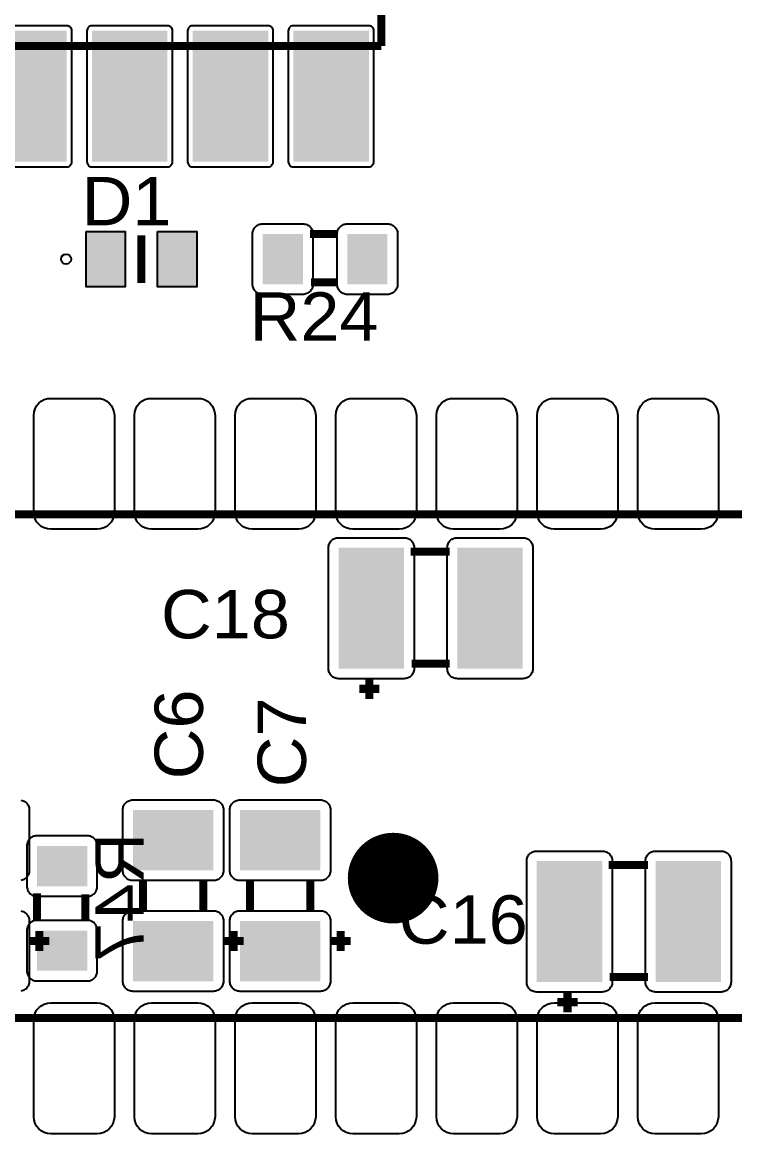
# Model space of a CAD drawing. Header units: inches. Extents: x 18.7 to 39.4, y 4.3 to 20.5.
# Drawn here: x 28.683 to 29.617, y 10.553 to 12.01 of the extents above; entities that cross this region are included whole.
import ezdxf

# ---------------------------------------------------------------- set-up
doc = ezdxf.new("R2010")
doc.units = ezdxf.units.IN
doc.header["$MEASUREMENT"] = 0
doc.styles.get("Standard").update_dxf_attribs({"font": 'arial.ttf'})

# ---------------------------------------------------------------- blocks, each defined once
blk = doc.blocks.new('RPAD')
blk.add_trace([(-0.5, -0.5), (-0.5, 0.5), (0.5, -0.5), (0.5, 0.5)])
blk = doc.blocks.new('EPAD')
at = {"const_width": 0.5}
blk.add_lwpolyline([(-0.25, 0, 1), (0.25, 0, 1)], format="xyb", close=True, dxfattribs=at)
blk = doc.blocks.new('NextionControlV4')
for points, const_width in [([(43.3608, 15.0212), (43.3608, 14.8212)], 0.008), ([(43.3608, 15.0212), (43.3608, 14.8212)], 0.008), ([(43.3608, 15.0212), (43.3608, 14.8212)], 0.008), ([(43.3608, 14.8212), (42.5608, 14.8212)], 0.008), ([(43.3608, 14.8212), (42.5608, 14.8212)], 0.008), ([(43.3608, 14.8212), (42.5608, 14.8212)], 0.008), ([(43.1224, 14.6332), (43.1224, 14.586)], 0.00787), ([(43.1224, 14.6332), (43.1224, 14.586)], 0.00787), ([(43.1224, 14.6332), (43.1224, 14.586)], 0.00787), ([(43.3178, 14.6346), (43.2898, 14.6346)], 0.008), ([(43.3178, 14.6346), (43.2898, 14.6346)], 0.008), ([(43.3178, 14.6346), (43.2898, 14.6346)], 0.008), ([(43.3178, 14.5866), (43.2908, 14.5866)], 0.008), ([(43.3178, 14.5866), (43.2908, 14.5866)], 0.008), ([(43.3178, 14.5866), (43.2908, 14.5866)], 0.008), ([(42.5055, 14.3564), (44.5055, 14.3564)], 0.008), ([(42.5055, 14.3564), (44.5055, 14.3564)], 0.008), ([(42.5055, 14.3564), (44.5055, 14.3564)], 0.008), ([(43.4287, 14.3191), (43.3897, 14.3191)], 0.008), ([(43.4287, 14.3191), (43.3897, 14.3191)], 0.008), ([(43.4287, 14.3191), (43.3897, 14.3191)], 0.008), ([(43.4287, 14.2081), (43.3907, 14.2081)], 0.008), ([(43.4287, 14.2081), (43.3907, 14.2081)], 0.008), ([(43.4287, 14.2081), (43.3907, 14.2081)], 0.008), ([(43.3487, 14.1931), (43.3487, 14.1731)], 0.008), ([(43.3487, 14.1931), (43.3487, 14.1731)], 0.008), ([(43.3487, 14.1931), (43.3487, 14.1731)], 0.008), ([(43.3587, 14.1831), (43.3387, 14.1831)], 0.008), ([(43.3587, 14.1831), (43.3387, 14.1831)], 0.008), ([(43.3587, 14.1831), (43.3387, 14.1831)], 0.008), ([(43.6256, 14.0081), (43.5866, 14.0081)], 0.008), ([(43.6256, 14.0081), (43.5866, 14.0081)], 0.008), ([(43.6256, 14.0081), (43.5866, 14.0081)], 0.008), ([(43.1239, 13.9928), (43.1239, 13.9628)], 0.008), ([(43.1239, 13.9928), (43.1239, 13.9628)], 0.008), ([(43.1239, 13.9928), (43.1239, 13.9628)], 0.008), ([(43.1839, 13.9928), (43.1839, 13.9628)], 0.008), ([(43.1839, 13.9928), (43.1839, 13.9628)], 0.008), ([(43.1839, 13.9928), (43.1839, 13.9628)], 0.008), ([(43.2302, 13.9928), (43.2302, 13.9628)], 0.008), ([(43.2302, 13.9928), (43.2302, 13.9628)], 0.008), ([(43.2302, 13.9928), (43.2302, 13.9628)], 0.008), ([(43.2902, 13.9928), (43.2902, 13.9628)], 0.008), ([(43.2902, 13.9928), (43.2902, 13.9628)], 0.008), ([(43.2902, 13.9928), (43.2902, 13.9628)], 0.008), ([(43.0186, 13.9522), (43.0186, 13.9802)], 0.008), ([(43.0186, 13.9522), (43.0186, 13.9802)], 0.008), ([(43.0186, 13.9522), (43.0186, 13.9802)], 0.008), ([(43.0666, 13.9522), (43.0666, 13.9792)], 0.008), ([(43.0666, 13.9522), (43.0666, 13.9792)], 0.008), ([(43.0666, 13.9522), (43.0666, 13.9792)], 0.008), ([(43.021, 13.9428), (43.021, 13.9228)], 0.008), ([(43.021, 13.9428), (43.021, 13.9228)], 0.008), ([(43.021, 13.9428), (43.021, 13.9228)], 0.008), ([(43.2139, 13.9428), (43.2139, 13.9228)], 0.008), ([(43.2139, 13.9428), (43.2139, 13.9228)], 0.008), ([(43.2139, 13.9428), (43.2139, 13.9228)], 0.008), ([(43.3202, 13.9428), (43.3202, 13.9228)], 0.008), ([(43.3202, 13.9428), (43.3202, 13.9228)], 0.008), ([(43.3202, 13.9428), (43.3202, 13.9228)], 0.008), ([(43.031, 13.9328), (43.011, 13.9328)], 0.008), ([(43.031, 13.9328), (43.011, 13.9328)], 0.008), ([(43.031, 13.9328), (43.011, 13.9328)], 0.008), ([(43.2239, 13.9328), (43.2039, 13.9328)], 0.008), ([(43.2239, 13.9328), (43.2039, 13.9328)], 0.008), ([(43.2239, 13.9328), (43.2039, 13.9328)], 0.008), ([(43.3302, 13.9328), (43.3102, 13.9328)], 0.008), ([(43.3302, 13.9328), (43.3102, 13.9328)], 0.008), ([(43.3302, 13.9328), (43.3102, 13.9328)], 0.008), ([(43.6256, 13.8971), (43.5876, 13.8971)], 0.008), ([(43.6256, 13.8971), (43.5876, 13.8971)], 0.008), ([(43.6256, 13.8971), (43.5876, 13.8971)], 0.008), ([(43.5456, 13.8821), (43.5456, 13.8621)], 0.008), ([(43.5456, 13.8821), (43.5456, 13.8621)], 0.008), ([(43.5456, 13.8821), (43.5456, 13.8621)], 0.008), ([(43.5556, 13.8721), (43.5356, 13.8721)], 0.008), ([(43.5556, 13.8721), (43.5356, 13.8721)], 0.008), ([(43.5556, 13.8721), (43.5356, 13.8721)], 0.008), ([(42.5055, 13.8564), (44.5055, 13.8564)], 0.008), ([(42.5055, 13.8564), (44.5055, 13.8564)], 0.008), ([(42.5055, 13.8564), (44.5055, 13.8564)], 0.008)]:
    blk.add_lwpolyline(points, dxfattribs=dict(const_width=const_width))
for points in [[(42.9733, 14.7012), (43.0483, 14.7012), (43.0493, 14.7013), (43.0502, 14.7016), (43.0511, 14.702), (43.0518, 14.7027), (43.0524, 14.7034), (43.0529, 14.7042), (43.0532, 14.7052), (43.0533, 14.7062), (43.0533, 14.8362), (43.0532, 14.8372), (43.0529, 14.8382), (43.0524, 14.839), (43.0518, 14.8398), (43.0511, 14.8404), (43.0502, 14.8408), (43.0493, 14.8411), (43.0483, 14.8412), (42.9733, 14.8412)], [(43.003, 14.0726), (43.004, 14.0724), (43.0049, 14.072), (43.0058, 14.0716), (43.0066, 14.0711), (43.0074, 14.0706), (43.0081, 14.0699), (43.0087, 14.0692), (43.0093, 14.0685), (43.0098, 14.0676), (43.0102, 14.0668), (43.0105, 14.0658), (43.0108, 14.0649), (43.0109, 14.0639), (43.011, 14.0628), (43.011, 14.0628), (43.011, 14.0028), (43.0109, 14.0018), (43.0108, 14.0008), (43.0105, 13.9998), (43.0102, 13.9989), (43.0098, 13.998), (43.0093, 13.9972), (43.0087, 13.9964), (43.0081, 13.9957), (43.0074, 13.9951), (43.0066, 13.9945), (43.0058, 13.994), (43.0049, 13.9936), (43.004, 13.9933), (43.003, 13.993)], [(43.003, 13.9626), (43.004, 13.9624), (43.0049, 13.962), (43.0058, 13.9616), (43.0066, 13.9611), (43.0074, 13.9606), (43.0081, 13.9599), (43.0087, 13.9592), (43.0093, 13.9585), (43.0098, 13.9576), (43.0102, 13.9568), (43.0105, 13.9558), (43.0108, 13.9549), (43.0109, 13.9539), (43.011, 13.9528), (43.011, 13.9528), (43.011, 13.8928), (43.0109, 13.8918), (43.0108, 13.8908), (43.0105, 13.8898), (43.0102, 13.8889), (43.0098, 13.888), (43.0093, 13.8872), (43.0087, 13.8864), (43.0081, 13.8857), (43.0074, 13.8851), (43.0066, 13.8845), (43.0058, 13.884), (43.0049, 13.8836), (43.004, 13.8833), (43.003, 13.883)]]:
    blk.add_lwpolyline(points)
for points in [[(43.0733, 14.7012), (43.1483, 14.7012), (43.1493, 14.7013), (43.1502, 14.7016), (43.1511, 14.702), (43.1518, 14.7027), (43.1524, 14.7034), (43.1529, 14.7042), (43.1532, 14.7052), (43.1533, 14.7062), (43.1533, 14.8362), (43.1532, 14.8372), (43.1529, 14.8382), (43.1524, 14.839), (43.1518, 14.8398), (43.1511, 14.8404), (43.1502, 14.8408), (43.1493, 14.8411), (43.1483, 14.8412), (43.0733, 14.8412), (43.0722, 14.8411), (43.0713, 14.8408), (43.0705, 14.8404), (43.0697, 14.8398), (43.0691, 14.839), (43.0687, 14.8382), (43.0684, 14.8372), (43.0683, 14.8362), (43.0683, 14.7062), (43.0684, 14.7052), (43.0687, 14.7042), (43.0691, 14.7034), (43.0697, 14.7027), (43.0705, 14.702), (43.0713, 14.7016), (43.0722, 14.7013), (43.0733, 14.7012)], [(43.1733, 14.7012), (43.2483, 14.7012), (43.2493, 14.7013), (43.2502, 14.7016), (43.2511, 14.702), (43.2518, 14.7027), (43.2524, 14.7034), (43.2529, 14.7042), (43.2532, 14.7052), (43.2533, 14.7062), (43.2533, 14.8362), (43.2532, 14.8372), (43.2529, 14.8382), (43.2524, 14.839), (43.2518, 14.8398), (43.2511, 14.8404), (43.2502, 14.8408), (43.2493, 14.8411), (43.2483, 14.8412), (43.1733, 14.8412), (43.1722, 14.8411), (43.1713, 14.8408), (43.1705, 14.8404), (43.1697, 14.8398), (43.1691, 14.839), (43.1687, 14.8382), (43.1684, 14.8372), (43.1683, 14.8362), (43.1683, 14.7062), (43.1684, 14.7052), (43.1687, 14.7042), (43.1691, 14.7034), (43.1697, 14.7027), (43.1705, 14.702), (43.1713, 14.7016), (43.1722, 14.7013), (43.1733, 14.7012)], [(43.2733, 14.7012), (43.3483, 14.7012), (43.3493, 14.7013), (43.3502, 14.7016), (43.3511, 14.702), (43.3518, 14.7027), (43.3524, 14.7034), (43.3529, 14.7042), (43.3532, 14.7052), (43.3533, 14.7062), (43.3533, 14.8362), (43.3532, 14.8372), (43.3529, 14.8382), (43.3524, 14.839), (43.3518, 14.8398), (43.3511, 14.8404), (43.3502, 14.8408), (43.3493, 14.8411), (43.3483, 14.8412), (43.2733, 14.8412), (43.2722, 14.8411), (43.2713, 14.8408), (43.2705, 14.8404), (43.2697, 14.8398), (43.2691, 14.839), (43.2687, 14.8382), (43.2684, 14.8372), (43.2683, 14.8362), (43.2683, 14.7062), (43.2684, 14.7052), (43.2687, 14.7042), (43.2691, 14.7034), (43.2697, 14.7027), (43.2705, 14.702), (43.2713, 14.7016), (43.2722, 14.7013), (43.2733, 14.7012)], [(43.2828, 14.5746), (43.2428, 14.5746), (43.2418, 14.5746), (43.2407, 14.5748), (43.2398, 14.575), (43.2389, 14.5754), (43.238, 14.5758), (43.2372, 14.5763), (43.2364, 14.5768), (43.2357, 14.5775), (43.235, 14.5782), (43.2345, 14.579), (43.234, 14.5798), (43.2336, 14.5807), (43.2332, 14.5816), (43.233, 14.5825), (43.2328, 14.5836), (43.2328, 14.5846), (43.2328, 14.6346), (43.2328, 14.6356), (43.233, 14.6366), (43.2332, 14.6376), (43.2336, 14.6385), (43.234, 14.6394), (43.2345, 14.6402), (43.235, 14.641), (43.2357, 14.6417), (43.2364, 14.6423), (43.2372, 14.6429), (43.238, 14.6434), (43.2389, 14.6438), (43.2398, 14.6442), (43.2407, 14.6444), (43.2418, 14.6445), (43.2428, 14.6446), (43.2828, 14.6446), (43.2838, 14.6445), (43.2848, 14.6444), (43.2858, 14.6442), (43.2867, 14.6438), (43.2876, 14.6434), (43.2884, 14.6429), (43.2892, 14.6423), (43.2899, 14.6417), (43.2905, 14.641), (43.2911, 14.6402), (43.2916, 14.6394), (43.292, 14.6385), (43.2924, 14.6376), (43.2926, 14.6366), (43.2927, 14.6356), (43.2928, 14.6346), (43.2928, 14.5846), (43.2927, 14.5836), (43.2926, 14.5825), (43.2924, 14.5816), (43.292, 14.5807), (43.2916, 14.5798), (43.2911, 14.579), (43.2905, 14.5782), (43.2899, 14.5775), (43.2892, 14.5768), (43.2884, 14.5763), (43.2876, 14.5758), (43.2867, 14.5754), (43.2858, 14.575), (43.2848, 14.5748), (43.2838, 14.5746), (43.2828, 14.5746)], [(43.3668, 14.5746), (43.3268, 14.5746), (43.3258, 14.5746), (43.3247, 14.5748), (43.3238, 14.575), (43.3229, 14.5754), (43.322, 14.5758), (43.3212, 14.5763), (43.3204, 14.5768), (43.3197, 14.5775), (43.319, 14.5782), (43.3185, 14.579), (43.318, 14.5798), (43.3176, 14.5807), (43.3172, 14.5816), (43.317, 14.5825), (43.3168, 14.5836), (43.3168, 14.5846), (43.3168, 14.6346), (43.3168, 14.6356), (43.317, 14.6366), (43.3172, 14.6376), (43.3176, 14.6385), (43.318, 14.6394), (43.3185, 14.6402), (43.319, 14.641), (43.3197, 14.6417), (43.3204, 14.6423), (43.3212, 14.6429), (43.322, 14.6434), (43.3229, 14.6438), (43.3238, 14.6442), (43.3247, 14.6444), (43.3258, 14.6445), (43.3268, 14.6446), (43.3668, 14.6446), (43.3678, 14.6445), (43.3688, 14.6444), (43.3698, 14.6442), (43.3707, 14.6438), (43.3716, 14.6434), (43.3724, 14.6429), (43.3732, 14.6423), (43.3739, 14.6417), (43.3745, 14.641), (43.3751, 14.6402), (43.3756, 14.6394), (43.376, 14.6385), (43.3764, 14.6376), (43.3766, 14.6366), (43.3767, 14.6356), (43.3768, 14.6346), (43.3768, 14.5846), (43.3767, 14.5836), (43.3766, 14.5825), (43.3764, 14.5816), (43.376, 14.5807), (43.3756, 14.5798), (43.3751, 14.579), (43.3745, 14.5782), (43.3739, 14.5775), (43.3732, 14.5768), (43.3724, 14.5763), (43.3716, 14.5758), (43.3707, 14.5754), (43.3698, 14.575), (43.3688, 14.5748), (43.3678, 14.5746), (43.3668, 14.5746)], [(43.0674, 14.6371), (43.1064, 14.6371), (43.1064, 14.5821), (43.0674, 14.5821), (43.0674, 14.6371)], [(43.1383, 14.6371), (43.1773, 14.6371), (43.1773, 14.5821), (43.1383, 14.5821), (43.1383, 14.6371)], [(43.0785, 14.3414), (43.0325, 14.3414), (43.029, 14.3418), (43.0258, 14.3428), (43.0229, 14.3443), (43.0204, 14.3464), (43.0183, 14.3489), (43.0168, 14.3518), (43.0158, 14.355), (43.0155, 14.3584), (43.0155, 14.4544), (43.0158, 14.4579), (43.0168, 14.4611), (43.0183, 14.464), (43.0204, 14.4665), (43.0229, 14.4686), (43.0258, 14.4701), (43.029, 14.4711), (43.0325, 14.4714), (43.0785, 14.4714), (43.0819, 14.4711), (43.0851, 14.4701), (43.088, 14.4686), (43.0905, 14.4665), (43.0926, 14.464), (43.0941, 14.4611), (43.0951, 14.4579), (43.0955, 14.4544), (43.0955, 14.3584), (43.0951, 14.355), (43.0941, 14.3518), (43.0926, 14.3489), (43.0905, 14.3464), (43.088, 14.3443), (43.0851, 14.3428), (43.0819, 14.3418), (43.0785, 14.3414)], [(43.1785, 14.3414), (43.1325, 14.3414), (43.129, 14.3418), (43.1258, 14.3428), (43.1229, 14.3443), (43.1204, 14.3464), (43.1183, 14.3489), (43.1168, 14.3518), (43.1158, 14.355), (43.1155, 14.3584), (43.1155, 14.4544), (43.1158, 14.4579), (43.1168, 14.4611), (43.1183, 14.464), (43.1204, 14.4665), (43.1229, 14.4686), (43.1258, 14.4701), (43.129, 14.4711), (43.1325, 14.4714), (43.1785, 14.4714), (43.1819, 14.4711), (43.1851, 14.4701), (43.188, 14.4686), (43.1905, 14.4665), (43.1926, 14.464), (43.1941, 14.4611), (43.1951, 14.4579), (43.1955, 14.4544), (43.1955, 14.3584), (43.1951, 14.355), (43.1941, 14.3518), (43.1926, 14.3489), (43.1905, 14.3464), (43.188, 14.3443), (43.1851, 14.3428), (43.1819, 14.3418), (43.1785, 14.3414)], [(43.2785, 14.3414), (43.2325, 14.3414), (43.229, 14.3418), (43.2258, 14.3428), (43.2229, 14.3443), (43.2204, 14.3464), (43.2183, 14.3489), (43.2168, 14.3518), (43.2158, 14.355), (43.2155, 14.3584), (43.2155, 14.4544), (43.2158, 14.4579), (43.2168, 14.4611), (43.2183, 14.464), (43.2204, 14.4665), (43.2229, 14.4686), (43.2258, 14.4701), (43.229, 14.4711), (43.2325, 14.4714), (43.2785, 14.4714), (43.2819, 14.4711), (43.2851, 14.4701), (43.288, 14.4686), (43.2905, 14.4665), (43.2926, 14.464), (43.2941, 14.4611), (43.2951, 14.4579), (43.2955, 14.4544), (43.2955, 14.3584), (43.2951, 14.355), (43.2941, 14.3518), (43.2926, 14.3489), (43.2905, 14.3464), (43.288, 14.3443), (43.2851, 14.3428), (43.2819, 14.3418), (43.2785, 14.3414)], [(43.3785, 14.3414), (43.3325, 14.3414), (43.329, 14.3418), (43.3258, 14.3428), (43.3229, 14.3443), (43.3204, 14.3464), (43.3183, 14.3489), (43.3168, 14.3518), (43.3158, 14.355), (43.3155, 14.3584), (43.3155, 14.4544), (43.3158, 14.4579), (43.3168, 14.4611), (43.3183, 14.464), (43.3204, 14.4665), (43.3229, 14.4686), (43.3258, 14.4701), (43.329, 14.4711), (43.3325, 14.4714), (43.3785, 14.4714), (43.3819, 14.4711), (43.3851, 14.4701), (43.388, 14.4686), (43.3905, 14.4665), (43.3926, 14.464), (43.3941, 14.4611), (43.3951, 14.4579), (43.3955, 14.4544), (43.3955, 14.3584), (43.3951, 14.355), (43.3941, 14.3518), (43.3926, 14.3489), (43.3905, 14.3464), (43.388, 14.3443), (43.3851, 14.3428), (43.3819, 14.3418), (43.3785, 14.3414)], [(43.4785, 14.3414), (43.4325, 14.3414), (43.429, 14.3418), (43.4258, 14.3428), (43.4229, 14.3443), (43.4204, 14.3464), (43.4183, 14.3489), (43.4168, 14.3518), (43.4158, 14.355), (43.4155, 14.3584), (43.4155, 14.4544), (43.4158, 14.4579), (43.4168, 14.4611), (43.4183, 14.464), (43.4204, 14.4665), (43.4229, 14.4686), (43.4258, 14.4701), (43.429, 14.4711), (43.4325, 14.4714), (43.4785, 14.4714), (43.4819, 14.4711), (43.4851, 14.4701), (43.488, 14.4686), (43.4905, 14.4665), (43.4926, 14.464), (43.4941, 14.4611), (43.4951, 14.4579), (43.4955, 14.4544), (43.4955, 14.3584), (43.4951, 14.355), (43.4941, 14.3518), (43.4926, 14.3489), (43.4905, 14.3464), (43.488, 14.3443), (43.4851, 14.3428), (43.4819, 14.3418), (43.4785, 14.3414)], [(43.5785, 14.3414), (43.5325, 14.3414), (43.529, 14.3418), (43.5258, 14.3428), (43.5229, 14.3443), (43.5204, 14.3464), (43.5183, 14.3489), (43.5168, 14.3518), (43.5158, 14.355), (43.5155, 14.3584), (43.5155, 14.4544), (43.5158, 14.4579), (43.5168, 14.4611), (43.5183, 14.464), (43.5204, 14.4665), (43.5229, 14.4686), (43.5258, 14.4701), (43.529, 14.4711), (43.5325, 14.4714), (43.5785, 14.4714), (43.5819, 14.4711), (43.5851, 14.4701), (43.588, 14.4686), (43.5905, 14.4665), (43.5926, 14.464), (43.5941, 14.4611), (43.5951, 14.4579), (43.5955, 14.4544), (43.5955, 14.3584), (43.5951, 14.355), (43.5941, 14.3518), (43.5926, 14.3489), (43.5905, 14.3464), (43.588, 14.3443), (43.5851, 14.3428), (43.5819, 14.3418), (43.5785, 14.3414)], [(43.6785, 14.3414), (43.6325, 14.3414), (43.629, 14.3418), (43.6258, 14.3428), (43.6229, 14.3443), (43.6204, 14.3464), (43.6183, 14.3489), (43.6168, 14.3518), (43.6158, 14.355), (43.6155, 14.3584), (43.6155, 14.4544), (43.6158, 14.4579), (43.6168, 14.4611), (43.6183, 14.464), (43.6204, 14.4665), (43.6229, 14.4686), (43.6258, 14.4701), (43.629, 14.4711), (43.6325, 14.4714), (43.6785, 14.4714), (43.6819, 14.4711), (43.6851, 14.4701), (43.688, 14.4686), (43.6905, 14.4665), (43.6926, 14.464), (43.6941, 14.4611), (43.6951, 14.4579), (43.6955, 14.4544), (43.6955, 14.3584), (43.6951, 14.355), (43.6941, 14.3518), (43.6926, 14.3489), (43.6905, 14.3464), (43.688, 14.3443), (43.6851, 14.3428), (43.6819, 14.3418), (43.6785, 14.3414)], [(43.3832, 14.1931), (43.3182, 14.1931), (43.3172, 14.1932), (43.3162, 14.1933), (43.3152, 14.1936), (43.3143, 14.1939), (43.3134, 14.1943), (43.3126, 14.1948), (43.3118, 14.1954), (43.3111, 14.196), (43.3105, 14.1967), (43.3099, 14.1975), (43.3094, 14.1983), (43.309, 14.1992), (43.3087, 14.2001), (43.3084, 14.2011), (43.3083, 14.2021), (43.3082, 14.2031), (43.3082, 14.3231), (43.3083, 14.3242), (43.3084, 14.3252), (43.3087, 14.3261), (43.309, 14.3271), (43.3094, 14.3279), (43.3099, 14.3288), (43.3105, 14.3295), (43.3111, 14.3302), (43.3118, 14.3309), (43.3126, 14.3315), (43.3134, 14.3319), (43.3143, 14.3324), (43.3152, 14.3327), (43.3162, 14.3329), (43.3172, 14.3331), (43.3182, 14.3331), (43.3832, 14.3331), (43.3843, 14.3331), (43.3853, 14.3329), (43.3862, 14.3327), (43.3872, 14.3324), (43.388, 14.3319), (43.3889, 14.3315), (43.3896, 14.3309), (43.3903, 14.3302), (43.391, 14.3295), (43.3915, 14.3288), (43.392, 14.3279), (43.3925, 14.3271), (43.3928, 14.3261), (43.393, 14.3252), (43.3932, 14.3242), (43.3932, 14.3231), (43.3932, 14.2031), (43.3932, 14.2021), (43.393, 14.2011), (43.3928, 14.2001), (43.3925, 14.1992), (43.392, 14.1983), (43.3915, 14.1975), (43.391, 14.1967), (43.3903, 14.196), (43.3896, 14.1954), (43.3889, 14.1948), (43.388, 14.1943), (43.3872, 14.1939), (43.3862, 14.1936), (43.3853, 14.1933), (43.3843, 14.1932), (43.3832, 14.1931)], [(43.5012, 14.1931), (43.4362, 14.1931), (43.4352, 14.1932), (43.4342, 14.1933), (43.4332, 14.1936), (43.4323, 14.1939), (43.4314, 14.1943), (43.4306, 14.1948), (43.4298, 14.1954), (43.4291, 14.196), (43.4285, 14.1967), (43.4279, 14.1975), (43.4274, 14.1983), (43.427, 14.1992), (43.4267, 14.2001), (43.4264, 14.2011), (43.4263, 14.2021), (43.4262, 14.2031), (43.4262, 14.3231), (43.4263, 14.3242), (43.4264, 14.3252), (43.4267, 14.3261), (43.427, 14.3271), (43.4274, 14.3279), (43.4279, 14.3288), (43.4285, 14.3295), (43.4291, 14.3302), (43.4298, 14.3309), (43.4306, 14.3315), (43.4314, 14.3319), (43.4323, 14.3324), (43.4332, 14.3327), (43.4342, 14.3329), (43.4352, 14.3331), (43.4362, 14.3331), (43.5012, 14.3331), (43.5023, 14.3331), (43.5033, 14.3329), (43.5042, 14.3327), (43.5052, 14.3324), (43.506, 14.3319), (43.5069, 14.3315), (43.5076, 14.3309), (43.5083, 14.3302), (43.509, 14.3295), (43.5095, 14.3288), (43.51, 14.3279), (43.5105, 14.3271), (43.5108, 14.3261), (43.511, 14.3252), (43.5112, 14.3242), (43.5112, 14.3231), (43.5112, 14.2031), (43.5112, 14.2021), (43.511, 14.2011), (43.5108, 14.2001), (43.5105, 14.1992), (43.51, 14.1983), (43.5095, 14.1975), (43.509, 14.1967), (43.5083, 14.196), (43.5076, 14.1954), (43.5069, 14.1948), (43.506, 14.1943), (43.5052, 14.1939), (43.5042, 14.1936), (43.5033, 14.1933), (43.5023, 14.1932), (43.5012, 14.1931)], [(43.2039, 14.0628), (43.2039, 14.0028), (43.2038, 14.0018), (43.2037, 14.0008), (43.2034, 13.9998), (43.2031, 13.9989), (43.2027, 13.998), (43.2022, 13.9972), (43.2016, 13.9964), (43.201, 13.9957), (43.2003, 13.9951), (43.1995, 13.9945), (43.1987, 13.994), (43.1978, 13.9936), (43.1969, 13.9933), (43.1959, 13.993), (43.1949, 13.9929), (43.1939, 13.9928), (43.1139, 13.9928), (43.1128, 13.9929), (43.1118, 13.993), (43.1109, 13.9933), (43.1099, 13.9936), (43.1091, 13.994), (43.1082, 13.9945), (43.1075, 13.9951), (43.1068, 13.9957), (43.1061, 13.9964), (43.1056, 13.9972), (43.1051, 13.998), (43.1047, 13.9989), (43.1043, 13.9998), (43.1041, 14.0008), (43.1039, 14.0018), (43.1039, 14.0028), (43.1039, 14.0628), (43.1039, 14.0639), (43.1041, 14.0649), (43.1043, 14.0658), (43.1047, 14.0668), (43.1051, 14.0676), (43.1056, 14.0685), (43.1061, 14.0692), (43.1068, 14.0699), (43.1075, 14.0706), (43.1082, 14.0711), (43.1091, 14.0716), (43.1099, 14.072), (43.1109, 14.0724), (43.1118, 14.0726), (43.1128, 14.0728), (43.1139, 14.0728), (43.1939, 14.0728), (43.1949, 14.0728), (43.1959, 14.0726), (43.1969, 14.0724), (43.1978, 14.072), (43.1987, 14.0716), (43.1995, 14.0711), (43.2003, 14.0706), (43.201, 14.0699), (43.2016, 14.0692), (43.2022, 14.0685), (43.2027, 14.0676), (43.2031, 14.0668), (43.2034, 14.0658), (43.2037, 14.0649), (43.2038, 14.0639), (43.2039, 14.0628)], [(43.3102, 14.0628), (43.3102, 14.0028), (43.3101, 14.0018), (43.31, 14.0008), (43.3097, 13.9998), (43.3094, 13.9989), (43.309, 13.998), (43.3085, 13.9972), (43.3079, 13.9964), (43.3073, 13.9957), (43.3066, 13.9951), (43.3058, 13.9945), (43.305, 13.994), (43.3041, 13.9936), (43.3032, 13.9933), (43.3022, 13.993), (43.3012, 13.9929), (43.3002, 13.9928), (43.2202, 13.9928), (43.2191, 13.9929), (43.2181, 13.993), (43.2172, 13.9933), (43.2162, 13.9936), (43.2154, 13.994), (43.2145, 13.9945), (43.2138, 13.9951), (43.2131, 13.9957), (43.2124, 13.9964), (43.2119, 13.9972), (43.2114, 13.998), (43.2109, 13.9989), (43.2106, 13.9998), (43.2104, 14.0008), (43.2102, 14.0018), (43.2102, 14.0028), (43.2102, 14.0628), (43.2102, 14.0639), (43.2104, 14.0649), (43.2106, 14.0658), (43.2109, 14.0668), (43.2114, 14.0676), (43.2119, 14.0685), (43.2124, 14.0692), (43.2131, 14.0699), (43.2138, 14.0706), (43.2145, 14.0711), (43.2154, 14.0716), (43.2162, 14.072), (43.2172, 14.0724), (43.2181, 14.0726), (43.2191, 14.0728), (43.2202, 14.0728), (43.3002, 14.0728), (43.3012, 14.0728), (43.3022, 14.0726), (43.3032, 14.0724), (43.3041, 14.072), (43.305, 14.0716), (43.3058, 14.0711), (43.3066, 14.0706), (43.3073, 14.0699), (43.3079, 14.0692), (43.3085, 14.0685), (43.309, 14.0676), (43.3094, 14.0668), (43.3097, 14.0658), (43.31, 14.0649), (43.3101, 14.0639), (43.3102, 14.0628)], [(43.0786, 13.9872), (43.0786, 14.0272), (43.0786, 14.0283), (43.0784, 14.0293), (43.0782, 14.0302), (43.0779, 14.0312), (43.0775, 14.032), (43.077, 14.0329), (43.0764, 14.0336), (43.0758, 14.0343), (43.075, 14.035), (43.0743, 14.0355), (43.0735, 14.036), (43.0726, 14.0365), (43.0717, 14.0368), (43.0707, 14.037), (43.0697, 14.0372), (43.0686, 14.0372), (43.0186, 14.0372), (43.0176, 14.0372), (43.0166, 14.037), (43.0156, 14.0368), (43.0147, 14.0365), (43.0138, 14.036), (43.013, 14.0355), (43.0122, 14.035), (43.0115, 14.0343), (43.0109, 14.0336), (43.0103, 14.0329), (43.0098, 14.032), (43.0094, 14.0312), (43.0091, 14.0302), (43.0088, 14.0293), (43.0087, 14.0283), (43.0086, 14.0272), (43.0086, 13.9872), (43.0087, 13.9862), (43.0088, 13.9852), (43.0091, 13.9842), (43.0094, 13.9833), (43.0098, 13.9824), (43.0103, 13.9816), (43.0109, 13.9808), (43.0115, 13.9801), (43.0122, 13.9795), (43.013, 13.9789), (43.0138, 13.9784), (43.0147, 13.978), (43.0156, 13.9777), (43.0166, 13.9774), (43.0176, 13.9773), (43.0186, 13.9772), (43.0686, 13.9772), (43.0697, 13.9773), (43.0707, 13.9774), (43.0717, 13.9777), (43.0726, 13.978), (43.0735, 13.9784), (43.0743, 13.9789), (43.075, 13.9795), (43.0758, 13.9801), (43.0764, 13.9808), (43.077, 13.9816), (43.0775, 13.9824), (43.0779, 13.9833), (43.0782, 13.9842), (43.0784, 13.9852), (43.0786, 13.9862), (43.0786, 13.9872)], [(43.5801, 13.8821), (43.5151, 13.8821), (43.514, 13.8822), (43.513, 13.8823), (43.5121, 13.8826), (43.5111, 13.8829), (43.5103, 13.8833), (43.5094, 13.8838), (43.5087, 13.8844), (43.508, 13.885), (43.5073, 13.8857), (43.5068, 13.8865), (43.5063, 13.8873), (43.5059, 13.8882), (43.5055, 13.8891), (43.5053, 13.8901), (43.5051, 13.8911), (43.5051, 13.8921), (43.5051, 14.0121), (43.5051, 14.0132), (43.5053, 14.0142), (43.5055, 14.0151), (43.5059, 14.016), (43.5063, 14.0169), (43.5068, 14.0177), (43.5073, 14.0185), (43.508, 14.0192), (43.5087, 14.0199), (43.5094, 14.0204), (43.5103, 14.0209), (43.5111, 14.0213), (43.5121, 14.0217), (43.513, 14.0219), (43.514, 14.0221), (43.5151, 14.0221), (43.5801, 14.0221), (43.5811, 14.0221), (43.5821, 14.0219), (43.5831, 14.0217), (43.584, 14.0213), (43.5849, 14.0209), (43.5857, 14.0204), (43.5865, 14.0199), (43.5872, 14.0192), (43.5878, 14.0185), (43.5884, 14.0177), (43.5889, 14.0169), (43.5893, 14.016), (43.5896, 14.0151), (43.5899, 14.0142), (43.59, 14.0132), (43.5901, 14.0121), (43.5901, 13.8921), (43.59, 13.8911), (43.5899, 13.8901), (43.5896, 13.8891), (43.5893, 13.8882), (43.5889, 13.8873), (43.5884, 13.8865), (43.5878, 13.8857), (43.5872, 13.885), (43.5865, 13.8844), (43.5857, 13.8838), (43.5849, 13.8833), (43.584, 13.8829), (43.5831, 13.8826), (43.5821, 13.8823), (43.5811, 13.8822), (43.5801, 13.8821)], [(43.6981, 13.8821), (43.6331, 13.8821), (43.632, 13.8822), (43.631, 13.8823), (43.6301, 13.8826), (43.6291, 13.8829), (43.6283, 13.8833), (43.6274, 13.8838), (43.6267, 13.8844), (43.626, 13.885), (43.6253, 13.8857), (43.6248, 13.8865), (43.6243, 13.8873), (43.6239, 13.8882), (43.6235, 13.8891), (43.6233, 13.8901), (43.6231, 13.8911), (43.6231, 13.8921), (43.6231, 14.0121), (43.6231, 14.0132), (43.6233, 14.0142), (43.6235, 14.0151), (43.6239, 14.016), (43.6243, 14.0169), (43.6248, 14.0177), (43.6253, 14.0185), (43.626, 14.0192), (43.6267, 14.0199), (43.6274, 14.0204), (43.6283, 14.0209), (43.6291, 14.0213), (43.6301, 14.0217), (43.631, 14.0219), (43.632, 14.0221), (43.6331, 14.0221), (43.6981, 14.0221), (43.6991, 14.0221), (43.7001, 14.0219), (43.7011, 14.0217), (43.702, 14.0213), (43.7029, 14.0209), (43.7037, 14.0204), (43.7045, 14.0199), (43.7052, 14.0192), (43.7058, 14.0185), (43.7064, 14.0177), (43.7069, 14.0169), (43.7073, 14.016), (43.7076, 14.0151), (43.7079, 14.0142), (43.708, 14.0132), (43.7081, 14.0121), (43.7081, 13.8921), (43.708, 13.8911), (43.7079, 13.8901), (43.7076, 13.8891), (43.7073, 13.8882), (43.7069, 13.8873), (43.7064, 13.8865), (43.7058, 13.8857), (43.7052, 13.885), (43.7045, 13.8844), (43.7037, 13.8838), (43.7029, 13.8833), (43.702, 13.8829), (43.7011, 13.8826), (43.7001, 13.8823), (43.6991, 13.8822), (43.6981, 13.8821)], [(43.2039, 13.9528), (43.2039, 13.8928), (43.2038, 13.8918), (43.2037, 13.8908), (43.2034, 13.8898), (43.2031, 13.8889), (43.2027, 13.888), (43.2022, 13.8872), (43.2016, 13.8864), (43.201, 13.8857), (43.2003, 13.8851), (43.1995, 13.8845), (43.1987, 13.884), (43.1978, 13.8836), (43.1969, 13.8833), (43.1959, 13.883), (43.1949, 13.8829), (43.1939, 13.8828), (43.1139, 13.8828), (43.1128, 13.8829), (43.1118, 13.883), (43.1109, 13.8833), (43.1099, 13.8836), (43.1091, 13.884), (43.1082, 13.8845), (43.1075, 13.8851), (43.1068, 13.8857), (43.1061, 13.8864), (43.1056, 13.8872), (43.1051, 13.888), (43.1047, 13.8889), (43.1043, 13.8898), (43.1041, 13.8908), (43.1039, 13.8918), (43.1039, 13.8928), (43.1039, 13.9528), (43.1039, 13.9539), (43.1041, 13.9549), (43.1043, 13.9558), (43.1047, 13.9568), (43.1051, 13.9576), (43.1056, 13.9585), (43.1061, 13.9592), (43.1068, 13.9599), (43.1075, 13.9606), (43.1082, 13.9611), (43.1091, 13.9616), (43.1099, 13.962), (43.1109, 13.9624), (43.1118, 13.9626), (43.1128, 13.9628), (43.1139, 13.9628), (43.1939, 13.9628), (43.1949, 13.9628), (43.1959, 13.9626), (43.1969, 13.9624), (43.1978, 13.962), (43.1987, 13.9616), (43.1995, 13.9611), (43.2003, 13.9606), (43.201, 13.9599), (43.2016, 13.9592), (43.2022, 13.9585), (43.2027, 13.9576), (43.2031, 13.9568), (43.2034, 13.9558), (43.2037, 13.9549), (43.2038, 13.9539), (43.2039, 13.9528)], [(43.3102, 13.9528), (43.3102, 13.8928), (43.3101, 13.8918), (43.31, 13.8908), (43.3097, 13.8898), (43.3094, 13.8889), (43.309, 13.888), (43.3085, 13.8872), (43.3079, 13.8864), (43.3073, 13.8857), (43.3066, 13.8851), (43.3058, 13.8845), (43.305, 13.884), (43.3041, 13.8836), (43.3032, 13.8833), (43.3022, 13.883), (43.3012, 13.8829), (43.3002, 13.8828), (43.2202, 13.8828), (43.2191, 13.8829), (43.2181, 13.883), (43.2172, 13.8833), (43.2162, 13.8836), (43.2154, 13.884), (43.2145, 13.8845), (43.2138, 13.8851), (43.2131, 13.8857), (43.2124, 13.8864), (43.2119, 13.8872), (43.2114, 13.888), (43.2109, 13.8889), (43.2106, 13.8898), (43.2104, 13.8908), (43.2102, 13.8918), (43.2102, 13.8928), (43.2102, 13.9528), (43.2102, 13.9539), (43.2104, 13.9549), (43.2106, 13.9558), (43.2109, 13.9568), (43.2114, 13.9576), (43.2119, 13.9585), (43.2124, 13.9592), (43.2131, 13.9599), (43.2138, 13.9606), (43.2145, 13.9611), (43.2154, 13.9616), (43.2162, 13.962), (43.2172, 13.9624), (43.2181, 13.9626), (43.2191, 13.9628), (43.2202, 13.9628), (43.3002, 13.9628), (43.3012, 13.9628), (43.3022, 13.9626), (43.3032, 13.9624), (43.3041, 13.962), (43.305, 13.9616), (43.3058, 13.9611), (43.3066, 13.9606), (43.3073, 13.9599), (43.3079, 13.9592), (43.3085, 13.9585), (43.309, 13.9576), (43.3094, 13.9568), (43.3097, 13.9558), (43.31, 13.9549), (43.3101, 13.9539), (43.3102, 13.9528)], [(43.0786, 13.9032), (43.0786, 13.9432), (43.0786, 13.9443), (43.0784, 13.9453), (43.0782, 13.9462), (43.0779, 13.9472), (43.0775, 13.948), (43.077, 13.9489), (43.0764, 13.9496), (43.0758, 13.9503), (43.075, 13.951), (43.0743, 13.9515), (43.0735, 13.952), (43.0726, 13.9525), (43.0717, 13.9528), (43.0707, 13.953), (43.0697, 13.9532), (43.0686, 13.9532), (43.0186, 13.9532), (43.0176, 13.9532), (43.0166, 13.953), (43.0156, 13.9528), (43.0147, 13.9525), (43.0138, 13.952), (43.013, 13.9515), (43.0122, 13.951), (43.0115, 13.9503), (43.0109, 13.9496), (43.0103, 13.9489), (43.0098, 13.948), (43.0094, 13.9472), (43.0091, 13.9462), (43.0088, 13.9453), (43.0087, 13.9443), (43.0086, 13.9432), (43.0086, 13.9032), (43.0087, 13.9022), (43.0088, 13.9012), (43.0091, 13.9002), (43.0094, 13.8993), (43.0098, 13.8984), (43.0103, 13.8976), (43.0109, 13.8968), (43.0115, 13.8961), (43.0122, 13.8955), (43.013, 13.8949), (43.0138, 13.8944), (43.0147, 13.894), (43.0156, 13.8937), (43.0166, 13.8934), (43.0176, 13.8933), (43.0186, 13.8932), (43.0686, 13.8932), (43.0697, 13.8933), (43.0707, 13.8934), (43.0717, 13.8937), (43.0726, 13.894), (43.0735, 13.8944), (43.0743, 13.8949), (43.075, 13.8955), (43.0758, 13.8961), (43.0764, 13.8968), (43.077, 13.8976), (43.0775, 13.8984), (43.0779, 13.8993), (43.0782, 13.9002), (43.0784, 13.9012), (43.0786, 13.9022), (43.0786, 13.9032)], [(43.0325, 13.8714), (43.0785, 13.8714), (43.0819, 13.8711), (43.0851, 13.8701), (43.088, 13.8686), (43.0905, 13.8665), (43.0926, 13.864), (43.0941, 13.8611), (43.0951, 13.8579), (43.0955, 13.8544), (43.0955, 13.7584), (43.0951, 13.755), (43.0941, 13.7518), (43.0926, 13.7489), (43.0905, 13.7464), (43.088, 13.7443), (43.0851, 13.7428), (43.0819, 13.7418), (43.0785, 13.7414), (43.0325, 13.7414), (43.029, 13.7418), (43.0258, 13.7428), (43.0229, 13.7443), (43.0204, 13.7464), (43.0183, 13.7489), (43.0168, 13.7518), (43.0158, 13.755), (43.0155, 13.7584), (43.0155, 13.8544), (43.0158, 13.8579), (43.0168, 13.8611), (43.0183, 13.864), (43.0204, 13.8665), (43.0229, 13.8686), (43.0258, 13.8701), (43.029, 13.8711), (43.0325, 13.8714)], [(43.1325, 13.8714), (43.1785, 13.8714), (43.1819, 13.8711), (43.1851, 13.8701), (43.188, 13.8686), (43.1905, 13.8665), (43.1926, 13.864), (43.1941, 13.8611), (43.1951, 13.8579), (43.1955, 13.8544), (43.1955, 13.7584), (43.1951, 13.755), (43.1941, 13.7518), (43.1926, 13.7489), (43.1905, 13.7464), (43.188, 13.7443), (43.1851, 13.7428), (43.1819, 13.7418), (43.1785, 13.7414), (43.1325, 13.7414), (43.129, 13.7418), (43.1258, 13.7428), (43.1229, 13.7443), (43.1204, 13.7464), (43.1183, 13.7489), (43.1168, 13.7518), (43.1158, 13.755), (43.1155, 13.7584), (43.1155, 13.8544), (43.1158, 13.8579), (43.1168, 13.8611), (43.1183, 13.864), (43.1204, 13.8665), (43.1229, 13.8686), (43.1258, 13.8701), (43.129, 13.8711), (43.1325, 13.8714)], [(43.2325, 13.8714), (43.2785, 13.8714), (43.2819, 13.8711), (43.2851, 13.8701), (43.288, 13.8686), (43.2905, 13.8665), (43.2926, 13.864), (43.2941, 13.8611), (43.2951, 13.8579), (43.2955, 13.8544), (43.2955, 13.7584), (43.2951, 13.755), (43.2941, 13.7518), (43.2926, 13.7489), (43.2905, 13.7464), (43.288, 13.7443), (43.2851, 13.7428), (43.2819, 13.7418), (43.2785, 13.7414), (43.2325, 13.7414), (43.229, 13.7418), (43.2258, 13.7428), (43.2229, 13.7443), (43.2204, 13.7464), (43.2183, 13.7489), (43.2168, 13.7518), (43.2158, 13.755), (43.2155, 13.7584), (43.2155, 13.8544), (43.2158, 13.8579), (43.2168, 13.8611), (43.2183, 13.864), (43.2204, 13.8665), (43.2229, 13.8686), (43.2258, 13.8701), (43.229, 13.8711), (43.2325, 13.8714)], [(43.3325, 13.8714), (43.3785, 13.8714), (43.3819, 13.8711), (43.3851, 13.8701), (43.388, 13.8686), (43.3905, 13.8665), (43.3926, 13.864), (43.3941, 13.8611), (43.3951, 13.8579), (43.3955, 13.8544), (43.3955, 13.7584), (43.3951, 13.755), (43.3941, 13.7518), (43.3926, 13.7489), (43.3905, 13.7464), (43.388, 13.7443), (43.3851, 13.7428), (43.3819, 13.7418), (43.3785, 13.7414), (43.3325, 13.7414), (43.329, 13.7418), (43.3258, 13.7428), (43.3229, 13.7443), (43.3204, 13.7464), (43.3183, 13.7489), (43.3168, 13.7518), (43.3158, 13.755), (43.3155, 13.7584), (43.3155, 13.8544), (43.3158, 13.8579), (43.3168, 13.8611), (43.3183, 13.864), (43.3204, 13.8665), (43.3229, 13.8686), (43.3258, 13.8701), (43.329, 13.8711), (43.3325, 13.8714)], [(43.4325, 13.8714), (43.4785, 13.8714), (43.4819, 13.8711), (43.4851, 13.8701), (43.488, 13.8686), (43.4905, 13.8665), (43.4926, 13.864), (43.4941, 13.8611), (43.4951, 13.8579), (43.4955, 13.8544), (43.4955, 13.7584), (43.4951, 13.755), (43.4941, 13.7518), (43.4926, 13.7489), (43.4905, 13.7464), (43.488, 13.7443), (43.4851, 13.7428), (43.4819, 13.7418), (43.4785, 13.7414), (43.4325, 13.7414), (43.429, 13.7418), (43.4258, 13.7428), (43.4229, 13.7443), (43.4204, 13.7464), (43.4183, 13.7489), (43.4168, 13.7518), (43.4158, 13.755), (43.4155, 13.7584), (43.4155, 13.8544), (43.4158, 13.8579), (43.4168, 13.8611), (43.4183, 13.864), (43.4204, 13.8665), (43.4229, 13.8686), (43.4258, 13.8701), (43.429, 13.8711), (43.4325, 13.8714)], [(43.5325, 13.8714), (43.5785, 13.8714), (43.5819, 13.8711), (43.5851, 13.8701), (43.588, 13.8686), (43.5905, 13.8665), (43.5926, 13.864), (43.5941, 13.8611), (43.5951, 13.8579), (43.5955, 13.8544), (43.5955, 13.7584), (43.5951, 13.755), (43.5941, 13.7518), (43.5926, 13.7489), (43.5905, 13.7464), (43.588, 13.7443), (43.5851, 13.7428), (43.5819, 13.7418), (43.5785, 13.7414), (43.5325, 13.7414), (43.529, 13.7418), (43.5258, 13.7428), (43.5229, 13.7443), (43.5204, 13.7464), (43.5183, 13.7489), (43.5168, 13.7518), (43.5158, 13.755), (43.5155, 13.7584), (43.5155, 13.8544), (43.5158, 13.8579), (43.5168, 13.8611), (43.5183, 13.864), (43.5204, 13.8665), (43.5229, 13.8686), (43.5258, 13.8701), (43.529, 13.8711), (43.5325, 13.8714)], [(43.6325, 13.8714), (43.6785, 13.8714), (43.6819, 13.8711), (43.6851, 13.8701), (43.688, 13.8686), (43.6905, 13.8665), (43.6926, 13.864), (43.6941, 13.8611), (43.6951, 13.8579), (43.6955, 13.8544), (43.6955, 13.7584), (43.6951, 13.755), (43.6941, 13.7518), (43.6926, 13.7489), (43.6905, 13.7464), (43.688, 13.7443), (43.6851, 13.7428), (43.6819, 13.7418), (43.6785, 13.7414), (43.6325, 13.7414), (43.629, 13.7418), (43.6258, 13.7428), (43.6229, 13.7443), (43.6204, 13.7464), (43.6183, 13.7489), (43.6168, 13.7518), (43.6158, 13.755), (43.6155, 13.7584), (43.6155, 13.8544), (43.6158, 13.8579), (43.6168, 13.8611), (43.6183, 13.864), (43.6204, 13.8665), (43.6229, 13.8686), (43.6258, 13.8701), (43.629, 13.8711), (43.6325, 13.8714)]]:
    blk.add_lwpolyline(points, close=True)
blk.add_circle((43.0476, 14.6096), 0.00492)
blk.add_circle((43.0476, 14.6096), 0.00492)
blk.add_circle((43.0476, 14.6096), 0.00492)
for p, xscale, yscale, rotation in [((43.0108, 14.7712), 0.075, 0.13, 180), ((43.1108, 14.7712), 0.075, 0.13, 180), ((43.2108, 14.7712), 0.075, 0.13, 180), ((43.3108, 14.7712), 0.075, 0.13, 180), ((43.2628, 14.6096), 0.04, 0.05, 180), ((43.3468, 14.6096), 0.04, 0.05, 180), ((43.3507, 14.2631), 0.065, 0.12, 180), ((43.4687, 14.2631), 0.065, 0.12, 180), ((43.1539, 14.0328), 0.06, 0.08, 270), ((43.2602, 14.0328), 0.06, 0.08, 270), ((43.0436, 14.0072), 0.04, 0.05, 270), ((43.5476, 13.9521), 0.065, 0.12, 180), ((43.6656, 13.9521), 0.065, 0.12, 180), ((43.1539, 13.9228), 0.06, 0.08, 270), ((43.2602, 13.9228), 0.06, 0.08, 270), ((43.0436, 13.9232), 0.04, 0.05, 270)]:
    blk.add_blockref('RPAD', p, dxfattribs=dict(xscale=xscale, yscale=yscale, rotation=rotation))
for name, p, xscale, yscale in [('RPAD', (43.0869, 14.6096), 0.039, 0.055), ('RPAD', (43.1578, 14.6096), 0.039, 0.055), ('EPAD', (43.3724, 13.9952), 0.09, 0.09)]:
    blk.add_blockref(name, p, dxfattribs=dict(xscale=xscale, yscale=yscale))
at = {"width": 1.041667}
for s, p in [('D1', (43.063, 14.6432)), ('D1', (43.063, 14.6432)), ('D1', (43.063, 14.6432)), ('R24', (43.2298, 14.5286)), ('R24', (43.2298, 14.5286)), ('R24', (43.2298, 14.5286)), ('C18', (43.1418, 14.2332)), ('C18', (43.1418, 14.2332)), ('C18', (43.1418, 14.2332)), ('C16', (43.378, 13.9301)), ('C16', (43.378, 13.9301)), ('C16', (43.378, 13.9301))]:
    blk.add_text(s, height=0.048, dxfattribs=at).set_placement(p)
for s, p in [('C6', (43.1835, 14.0932)), ('C6', (43.1835, 14.0932)), ('C6', (43.1835, 14.0932)), ('C7', (43.2858, 14.0853)), ('C7', (43.2858, 14.0853)), ('C7', (43.2858, 14.0853))]:
    blk.add_text(s, height=0.048, rotation=90, dxfattribs=at).set_placement(p)
at = {"text_generation_flag": 2, "width": 1.041667}
blk.add_text('R47', height=0.048, rotation=90, dxfattribs=at).set_placement((43.1246, 14.0402))
blk.add_text('R47', height=0.048, rotation=90, dxfattribs=at).set_placement((43.1246, 14.0402))
blk.add_text('R47', height=0.048, rotation=90, dxfattribs=at).set_placement((43.1246, 14.0402))

msp = doc.modelspace()

# ---------------------------------------------------------------- block references
at = {"xscale": 1.32, "yscale": 1.32, "zscale": 1.32}
msp.add_blockref('NextionControlV4', (-28.0821, -7.5854), dxfattribs=at)

doc.saveas('drawing.dxf')
